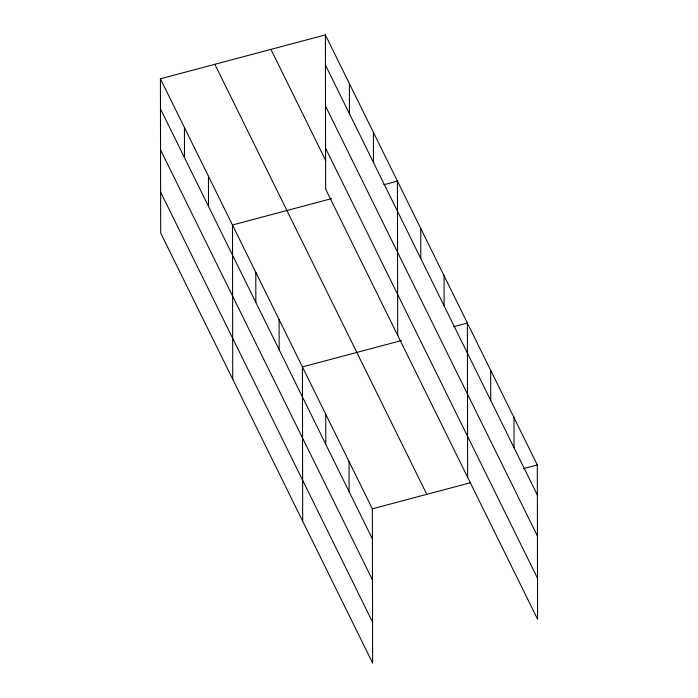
<?xml version="1.0" encoding="UTF-8"?>
<svg xmlns="http://www.w3.org/2000/svg" width="698" height="698" viewBox="0 0 698 698"><rect width="100%" height="100%" fill="white"/><g stroke="black" fill="none" stroke-linecap="round" stroke-linejoin="round"><path stroke-width="1.05" d="M160.418 78.787L372.357 508.825L372.627 663.1L160.688 233.062L160.418 78.787L325.373 34.9L537.312 464.938L537.582 619.213L325.643 189.175L325.373 34.9M331.576 198.633L232.478 224.992L232.748 379.276M383.821 184.734L397.432 181.114L397.703 335.389M401.516 340.545L302.417 366.904L302.688 521.188M453.761 326.647L467.372 323.026L467.643 477.301M372.357 508.825L470.417 482.737M523.709 468.559L537.312 464.938M325.425 65.027L537.364 495.065M325.495 106L537.434 536.038M325.573 148.212L537.512 578.249M270.937 49.384L325.704 160.505M214.853 64.303L426.792 494.341M160.47 108.914L372.409 538.952M160.54 149.887L372.479 579.925M160.619 192.09L372.558 622.127M513.998 417.631L514.051 447.767M490.685 370.333L490.738 400.46M444.059 275.719L444.111 305.855M420.746 228.421L420.798 258.548M373.413 132.376L373.465 162.503M349.393 83.638L349.445 113.765M349.044 461.518L349.096 491.645M325.73 414.211L325.783 444.347M279.104 319.605L279.156 349.733M255.791 272.299L255.843 302.435M208.458 176.262L208.51 206.39M184.438 127.525L184.49 157.652"/></g></svg>
